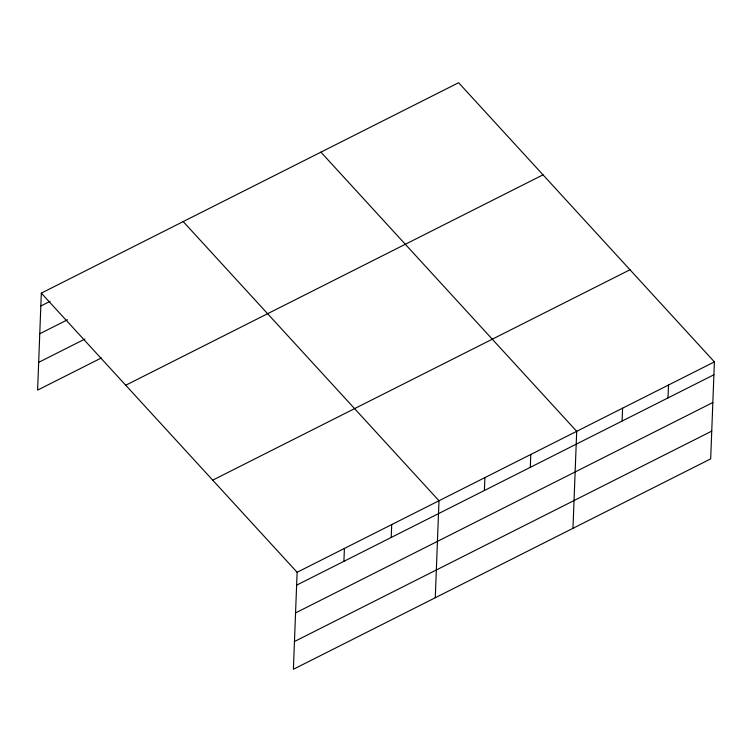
<?xml version="1.0" encoding="UTF-8"?>
<svg xmlns="http://www.w3.org/2000/svg" width="752" height="752" viewBox="0 0 752 752"><rect width="100%" height="100%" fill="white"/><g stroke="black" fill="none" stroke-linecap="round" stroke-linejoin="round"><path stroke-width="1.13" d="M41.322 293.12L297.115 572.281L293.393 669.28L710.678 458.88L714.4 361.891L458.607 82.72L41.322 293.12L37.6 390.109L101.341 357.971M343.918 561.312L344.407 548.434M391.209 537.473L391.707 524.595M435.267 597.746L438.999 500.747L183.206 221.586M484.401 490.483L484.899 477.605M530.301 467.34L530.799 454.462M572.968 528.318L576.699 431.319L320.907 152.148M622.101 421.054L622.6 408.176M668.002 397.911L668.5 385.033M40.834 305.998L50.083 301.326M39.762 333.756L67.52 319.76M38.662 362.351L84.929 339.03M125.734 385.24L543.019 174.849M212.703 480.161L629.988 269.761M297.115 572.281L714.4 361.891M296.626 585.159L713.902 374.769M295.555 612.918L712.84 402.527M294.455 641.522L711.74 431.122"/></g></svg>
